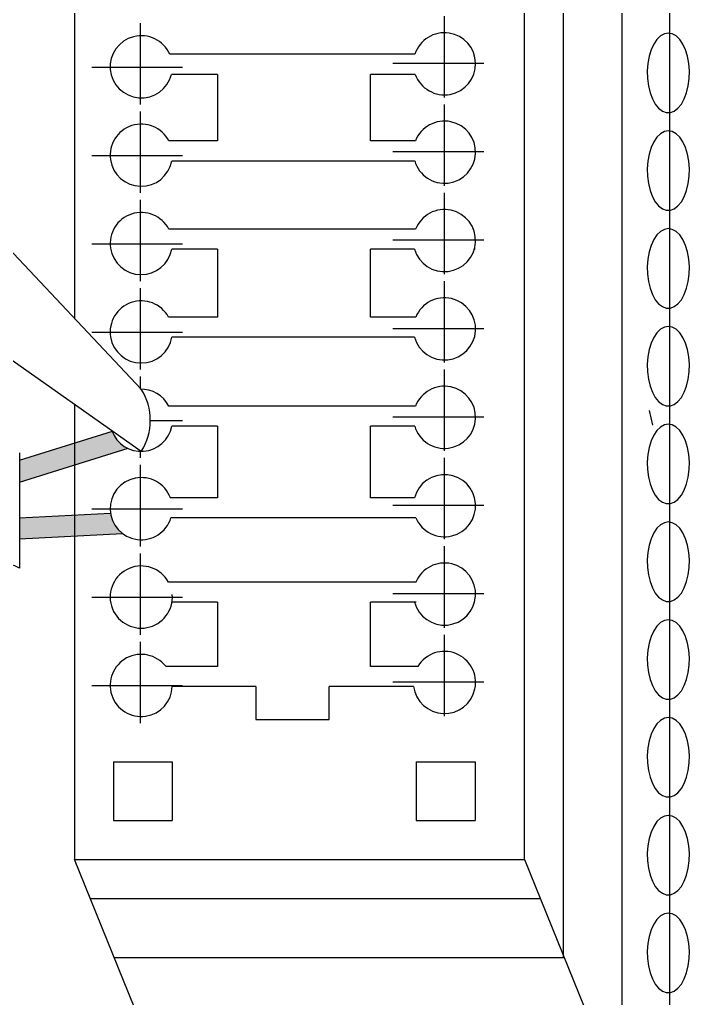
# Model space of a CAD drawing. Header units: millimetres. Extents: x 1852829 to 1882754, y -270850 to -231658.
# Drawn here: x 1879243.4 to 1879403, y -258185.4 to -257952.1 of the extents above; entities that cross this region are included whole.
import ezdxf

# ---------------------------------------------------------------- set-up
doc = ezdxf.new("R2010")
doc.units = ezdxf.units.MM
doc.layers.add('00-03', color=7, linetype='Continuous')

msp = doc.modelspace()

# ---------------------------------------------------------------- hatches: boundary and pattern name
at = {"layer": '00-03', "linetype": 'Continuous'}
h = msp.add_hatch(color=5, dxfattribs=at)
h.paths.add_polyline_path([(1879269.19, -258054.32, -0.193198), (1879265.45, -258050.27), (1879256.44, -258053.08), (1879256.44, -258058.3)])
h.paths.add_polyline_path([(1879256.44, -258058.3), (1879256.44, -258053.08), (1879243.38, -258057.16), (1879243.38, -258062.38)])
h.paths.add_polyline_path([(1879243.38, -258070.89), (1879243.38, -258075.88), (1879256.44, -258075.19), (1879256.44, -258070.2)])
h.paths.add_polyline_path([(1879256.44, -258070.2), (1879256.44, -258075.19), (1879267.89, -258074.59, -0.196955), (1879265.04, -258069.75)])

# ---------------------------------------------------------------- linework, layer by layer
at = {"layer": '00-03', "color": 7}
for p, q in [((1879256.44, -257863.27), (1879256.44, -258023.3)), ((1879363.68, -258152.34), (1879363.68, -257863.27)), ((1879373, -258175.65), (1879373, -257863.27)), ((1879386.99, -258209.68), (1879386.99, -257863.27)), ((1879398.29, -257870.01), (1879398.29, -258207.38)), ((1879344.55, -257951.24), (1879344.55, -257970.64)), ((1879272.08, -257952.93), (1879272.08, -257972.32)), ((1879337.58, -257960.37), (1879279.15, -257960.37)), ((1879260.56, -257963.4), (1879282.22, -257963.4)), ((1879332.35, -257962.49), (1879354.01, -257962.49)), ((1879290.58, -257965.16), (1879279.55, -257965.16)), ((1879290.58, -257965.16), (1879290.58, -257981.02)), ((1879327, -257981.02), (1879327, -257965.16)), ((1879337.67, -257965.16), (1879327, -257965.16)), ((1879344.55, -257972.31), (1879344.55, -257991.71)), ((1879272.08, -257974), (1879272.08, -257993.39)), ((1879290.58, -257981.02), (1879278.95, -257981.02)), ((1879337.73, -257981.02), (1879327, -257981.02)), ((1879260.56, -257984.47), (1879282.22, -257984.47)), ((1879332.35, -257983.56), (1879354.01, -257983.56)), ((1879337.53, -257985.81), (1879279.64, -257985.81)), ((1879344.55, -257993.38), (1879344.55, -258012.78)), ((1879272.08, -257995.07), (1879272.08, -258014.46)), ((1879337.75, -258002.04), (1879278.93, -258002.04)), ((1879260.56, -258005.54), (1879282.22, -258005.54)), ((1879332.35, -258004.63), (1879354.01, -258004.63)), ((1879290.58, -258006.82), (1879279.65, -258006.82)), ((1879290.58, -258006.82), (1879290.58, -258023.02)), ((1879327, -258023.02), (1879327, -258006.82)), ((1879337.52, -258006.82), (1879327, -258006.82)), ((1879351.99, -258006.82), (1879351.76, -258006.82)), ((1879344.55, -258014.45), (1879344.55, -258033.85)), ((1879272.08, -258016.14), (1879272.08, -258035.53)), ((1879290.58, -258023.02), (1879278.88, -258023.02)), ((1879337.79, -258023.02), (1879327, -258023.02)), ((1879260.56, -258026.61), (1879282.22, -258026.61)), ((1879332.35, -258025.7), (1879354.01, -258025.7)), ((1879337.49, -258027.8), (1879279.67, -258027.8)), ((1879344.55, -258035.52), (1879344.55, -258054.92)), ((1879272.08, -258037.2), (1879272.08, -258040.22)), ((1879256.44, -258043.83), (1879256.44, -258152.34)), ((1879337.72, -258044.26), (1879278.97, -258044.26)), ((1879332.35, -258046.77), (1879354.01, -258046.77)), ((1879274.53, -258047.68), (1879282.22, -258047.68)), ((1879290.58, -258049.05), (1879279.64, -258049.05)), ((1879290.58, -258049.05), (1879290.58, -258066.08)), ((1879327, -258066.08), (1879327, -258049.05)), ((1879337.54, -258049.05), (1879327, -258049.05)), ((1879272.08, -258054.83), (1879272.08, -258056.6)), ((1879344.55, -258056.59), (1879344.55, -258075.99)), ((1879272.08, -258058.27), (1879272.08, -258077.67)), ((1879290.58, -258066.08), (1879279.3, -258066.08)), ((1879337.48, -258066.08), (1879327, -258066.08)), ((1879332.35, -258067.84), (1879354.01, -258067.84)), ((1879260.56, -258068.75), (1879282.22, -258068.75)), ((1879337.81, -258070.87), (1879279.45, -258070.87)), ((1879272.08, -258074.37), (1879272.21, -258074.37)), ((1879344.55, -258077.66), (1879344.55, -258097.06)), ((1879272.08, -258079.34), (1879272.08, -258098.74)), ((1879337.93, -258086.18), (1879278.85, -258086.18)), ((1879332.35, -258088.91), (1879354.01, -258088.91)), ((1879260.56, -258089.82), (1879282.22, -258089.82)), ((1879290.58, -258090.97), (1879279.68, -258090.97)), ((1879290.58, -258090.97), (1879290.58, -258106.28)), ((1879327, -258106.28), (1879327, -258090.97)), ((1879337.93, -258090.97), (1879327, -258090.97)), ((1879344.55, -258098.73), (1879344.55, -258118.13)), ((1879272.08, -258100.41), (1879272.08, -258119.81)), ((1879290.58, -258106.28), (1879278.21, -258106.28)), ((1879338.3, -258106.28), (1879327, -258106.28)), ((1879332.35, -258109.98), (1879354.01, -258109.98)), ((1879260.56, -258110.88), (1879282.22, -258110.88)), ((1879299.66, -258111.06), (1879279.75, -258111.06)), ((1879299.66, -258111.06), (1879299.66, -258118.93)), ((1879317.19, -258118.93), (1879317.19, -258111.06)), ((1879337.29, -258111.06), (1879317.19, -258111.06)), ((1879351.99, -258111.06), (1879351.92, -258111.06)), ((1879299.66, -258118.93), (1879317.19, -258118.93)), ((1879265.77, -258129.03), (1879279.75, -258129.03)), ((1879265.77, -258129.03), (1879265.77, -258143.01)), ((1879279.75, -258129.03), (1879279.75, -258143.01)), ((1879337.93, -258129.03), (1879351.92, -258129.03)), ((1879337.93, -258129.03), (1879337.93, -258143.01)), ((1879351.92, -258129.03), (1879351.92, -258143.01)), ((1879265.77, -258143.01), (1879279.75, -258143.01)), ((1879337.93, -258143.01), (1879351.92, -258143.01)), ((1879256.44, -258152.34), (1879363.68, -258152.34)), ((1879279.75, -258209.68), (1879256.44, -258152.34)), ((1879363.68, -258152.34), (1879386.99, -258209.68)), ((1879260.23, -258161.66), (1879367.47, -258161.66)), ((1879265.92, -258175.65), (1879373.15, -258175.65))]:
    msp.add_line(p, q, dxfattribs=at)
at = {"layer": '00-03'}
for p, q in [((1879272.37, -258040.22), (1879201.64, -257965.09)), ((1879272.37, -258055.03), (1879180.85, -257990.64)), ((1879243.38, -258057.16), (1879265.55, -258050.24)), ((1879243.38, -258062.38), (1879269.28, -258054.29)), ((1879243.38, -258055.37), (1879243.38, -258082.86)), ((1879243.38, -258070.89), (1879265.04, -258069.75)), ((1879243.38, -258075.88), (1879267.89, -258074.59))]:
    msp.add_line(p, q, dxfattribs=at)
at = {"layer": '00-03', "color": 5}
msp.add_line((1879393.42, -258045.29), (1879394.19, -258048.77), dxfattribs=at)
at = {"layer": '00-03', "color": 7, "flags": 128}
for points in [[(1879397.99, -257955.3), (1879397.04, -257955.47), (1879396.12, -257955.98), (1879395.27, -257956.81), (1879394.52, -257957.92), (1879393.89, -257959.29), (1879393.41, -257960.85), (1879393.1, -257962.55), (1879392.97, -257964.34), (1879393.01, -257966.14), (1879393.24, -257967.89), (1879393.63, -257969.53), (1879394.19, -257971), (1879394.88, -257972.25), (1879395.68, -257973.22), (1879396.57, -257973.89), (1879397.51, -257974.23), (1879398.47, -257974.23), (1879399.41, -257973.89), (1879400.29, -257973.22), (1879401.1, -257972.25), (1879401.79, -257971), (1879402.34, -257969.53), (1879402.74, -257967.89), (1879402.97, -257966.14), (1879403.01, -257964.34), (1879402.88, -257962.55), (1879402.56, -257960.85), (1879402.09, -257959.29), (1879401.46, -257957.92), (1879400.71, -257956.81), (1879399.86, -257955.98), (1879398.94, -257955.47)], [(1879397.99, -257978.61), (1879397.04, -257978.79), (1879396.12, -257979.29), (1879395.27, -257980.12), (1879394.52, -257981.24), (1879393.89, -257982.6), (1879393.41, -257984.16), (1879393.1, -257985.86), (1879392.97, -257987.65), (1879393.01, -257989.45), (1879393.24, -257991.2), (1879393.63, -257992.84), (1879394.19, -257994.31), (1879394.88, -257995.56), (1879395.68, -257996.53), (1879396.57, -257997.2), (1879397.51, -257997.55), (1879398.47, -257997.55), (1879399.41, -257997.2), (1879400.29, -257996.53), (1879401.1, -257995.56), (1879401.79, -257994.31), (1879402.34, -257992.84), (1879402.74, -257991.2), (1879402.97, -257989.45), (1879403.01, -257987.65), (1879402.88, -257985.86), (1879402.56, -257984.16), (1879402.09, -257982.6), (1879401.46, -257981.24), (1879400.71, -257980.12), (1879399.86, -257979.29), (1879398.94, -257978.79)], [(1879397.99, -258001.93), (1879397.04, -258002.1), (1879396.12, -258002.61), (1879395.27, -258003.43), (1879394.52, -258004.55), (1879393.89, -258005.91), (1879393.41, -258007.47), (1879393.1, -258009.18), (1879392.97, -258010.96), (1879393.01, -258012.76), (1879393.24, -258014.52), (1879393.63, -258016.16), (1879394.19, -258017.63), (1879394.88, -258018.87), (1879395.68, -258019.85), (1879396.57, -258020.52), (1879397.51, -258020.86), (1879398.47, -258020.86), (1879399.41, -258020.52), (1879400.29, -258019.85), (1879401.1, -258018.87), (1879401.79, -258017.63), (1879402.34, -258016.16), (1879402.74, -258014.52), (1879402.97, -258012.76), (1879403.01, -258010.96), (1879402.88, -258009.18), (1879402.56, -258007.47), (1879402.09, -258005.91), (1879401.46, -258004.55), (1879400.71, -258003.43), (1879399.86, -258002.61), (1879398.94, -258002.1)], [(1879397.99, -258025.24), (1879397.04, -258025.41), (1879396.12, -258025.92), (1879395.27, -258026.74), (1879394.52, -258027.86), (1879393.89, -258029.22), (1879393.41, -258030.78), (1879393.1, -258032.49), (1879392.97, -258034.27), (1879393.01, -258036.08), (1879393.24, -258037.83), (1879393.63, -258039.47), (1879394.19, -258040.94), (1879394.88, -258042.18), (1879395.68, -258043.16), (1879396.57, -258043.83), (1879397.51, -258044.17), (1879398.47, -258044.17), (1879399.41, -258043.83), (1879400.29, -258043.16), (1879401.1, -258042.18), (1879401.79, -258040.94), (1879402.34, -258039.47), (1879402.74, -258037.83), (1879402.97, -258036.08), (1879403.01, -258034.27), (1879402.88, -258032.49), (1879402.56, -258030.78), (1879402.09, -258029.22), (1879401.46, -258027.86), (1879400.71, -258026.74), (1879399.86, -258025.92), (1879398.94, -258025.41)], [(1879397.99, -258048.55), (1879397.04, -258048.72), (1879396.12, -258049.23), (1879395.27, -258050.06), (1879394.52, -258051.17), (1879393.89, -258052.53), (1879393.41, -258054.1), (1879393.1, -258055.8), (1879392.97, -258057.59), (1879393.01, -258059.39), (1879393.24, -258061.14), (1879393.63, -258062.78), (1879394.19, -258064.25), (1879394.88, -258065.49), (1879395.68, -258066.47), (1879396.57, -258067.14), (1879397.51, -258067.48), (1879398.47, -258067.48), (1879399.41, -258067.14), (1879400.29, -258066.47), (1879401.1, -258065.49), (1879401.79, -258064.25), (1879402.34, -258062.78), (1879402.74, -258061.14), (1879402.97, -258059.39), (1879403.01, -258057.59), (1879402.88, -258055.8), (1879402.56, -258054.1), (1879402.09, -258052.53), (1879401.46, -258051.17), (1879400.71, -258050.06), (1879399.86, -258049.23), (1879398.94, -258048.72)], [(1879397.99, -258071.86), (1879397.04, -258072.03), (1879396.12, -258072.54), (1879395.27, -258073.37), (1879394.52, -258074.48), (1879393.89, -258075.85), (1879393.41, -258077.41), (1879393.1, -258079.11), (1879392.97, -258080.9), (1879393.01, -258082.7), (1879393.24, -258084.45), (1879393.63, -258086.09), (1879394.19, -258087.56), (1879394.88, -258088.81), (1879395.68, -258089.78), (1879396.57, -258090.45), (1879397.51, -258090.79), (1879398.47, -258090.79), (1879399.41, -258090.45), (1879400.29, -258089.78), (1879401.1, -258088.81), (1879401.79, -258087.56), (1879402.34, -258086.09), (1879402.74, -258084.45), (1879402.97, -258082.7), (1879403.01, -258080.9), (1879402.88, -258079.11), (1879402.56, -258077.41), (1879402.09, -258075.85), (1879401.46, -258074.48), (1879400.71, -258073.37), (1879399.86, -258072.54), (1879398.94, -258072.03)], [(1879397.99, -258095.17), (1879397.04, -258095.35), (1879396.12, -258095.85), (1879395.27, -258096.68), (1879394.52, -258097.8), (1879393.89, -258099.16), (1879393.41, -258100.72), (1879393.1, -258102.42), (1879392.97, -258104.21), (1879393.01, -258106.01), (1879393.24, -258107.76), (1879393.63, -258109.4), (1879394.19, -258110.87), (1879394.88, -258112.12), (1879395.68, -258113.09), (1879396.57, -258113.76), (1879397.51, -258114.1), (1879398.47, -258114.1), (1879399.41, -258113.76), (1879400.29, -258113.09), (1879401.1, -258112.12), (1879401.79, -258110.87), (1879402.34, -258109.4), (1879402.74, -258107.76), (1879402.97, -258106.01), (1879403.01, -258104.21), (1879402.88, -258102.42), (1879402.56, -258100.72), (1879402.09, -258099.16), (1879401.46, -258097.8), (1879400.71, -258096.68), (1879399.86, -258095.85), (1879398.94, -258095.35)], [(1879397.99, -258118.49), (1879397.04, -258118.66), (1879396.12, -258119.17), (1879395.27, -258119.99), (1879394.52, -258121.11), (1879393.89, -258122.47), (1879393.41, -258124.03), (1879393.1, -258125.74), (1879392.97, -258127.52), (1879393.01, -258129.32), (1879393.24, -258131.08), (1879393.63, -258132.72), (1879394.19, -258134.19), (1879394.88, -258135.43), (1879395.68, -258136.41), (1879396.57, -258137.08), (1879397.51, -258137.42), (1879398.47, -258137.42), (1879399.41, -258137.08), (1879400.29, -258136.41), (1879401.1, -258135.43), (1879401.79, -258134.19), (1879402.34, -258132.72), (1879402.74, -258131.08), (1879402.97, -258129.32), (1879403.01, -258127.52), (1879402.88, -258125.74), (1879402.56, -258124.03), (1879402.09, -258122.47), (1879401.46, -258121.11), (1879400.71, -258119.99), (1879399.86, -258119.17), (1879398.94, -258118.66)], [(1879397.99, -258141.8), (1879397.04, -258141.97), (1879396.12, -258142.48), (1879395.27, -258143.3), (1879394.52, -258144.42), (1879393.89, -258145.78), (1879393.41, -258147.34), (1879393.1, -258149.05), (1879392.97, -258150.83), (1879393.01, -258152.64), (1879393.24, -258154.39), (1879393.63, -258156.03), (1879394.19, -258157.5), (1879394.88, -258158.74), (1879395.68, -258159.72), (1879396.57, -258160.39), (1879397.51, -258160.73), (1879398.47, -258160.73), (1879399.41, -258160.39), (1879400.29, -258159.72), (1879401.1, -258158.74), (1879401.79, -258157.5), (1879402.34, -258156.03), (1879402.74, -258154.39), (1879402.97, -258152.64), (1879403.01, -258150.83), (1879402.88, -258149.05), (1879402.56, -258147.34), (1879402.09, -258145.78), (1879401.46, -258144.42), (1879400.71, -258143.3), (1879399.86, -258142.48), (1879398.94, -258141.97)], [(1879397.99, -258165.11), (1879397.04, -258165.28), (1879396.12, -258165.79), (1879395.27, -258166.62), (1879394.52, -258167.73), (1879393.89, -258169.09), (1879393.41, -258170.66), (1879393.1, -258172.36), (1879392.97, -258174.15), (1879393.01, -258175.95), (1879393.24, -258177.7), (1879393.63, -258179.34), (1879394.19, -258180.81), (1879394.88, -258182.05), (1879395.68, -258183.03), (1879396.57, -258183.7), (1879397.51, -258184.04), (1879398.47, -258184.04), (1879399.41, -258183.7), (1879400.29, -258183.03), (1879401.1, -258182.05), (1879401.79, -258180.81), (1879402.34, -258179.34), (1879402.74, -258177.7), (1879402.97, -258175.95), (1879403.01, -258174.15), (1879402.88, -258172.36), (1879402.56, -258170.66), (1879402.09, -258169.09), (1879401.46, -258167.73), (1879400.71, -258166.62), (1879399.86, -258165.79), (1879398.94, -258165.28)]]:
    msp.add_lwpolyline(points, close=True, dxfattribs=at)
at = {"layer": '00-03', "color": 7}
for centre, radius, start, end in [((1879272.37, -257963.35), 7.41, 23.6734, 345.8554), ((1879344.64, -257962.63), 7.41, 199.9027, 162.2137), ((1879272.37, -257984.42), 7.41, 27.2673, 349.1785), ((1879344.64, -257983.7), 7.41, 196.4873, 158.7715), ((1879272.37, -258005.48), 7.41, 27.7118, 349.5797), ((1879344.64, -258004.77), 7.41, 196.0765, 158.3479), ((1879272.37, -258026.55), 7.41, 28.5185, 350.3023), ((1879344.64, -258025.84), 7.41, 195.3374, 157.5803), ((1879272.37, -258047.62), 7.41, 26.9954, 92.2246), ((1879260.76, -258047.62), 13.77, 327.4422, 32.5578), ((1879344.64, -258046.91), 7.41, 196.7398, 159.0308), ((1879272.37, -258047.62), 7.41, 199.7427, 348.9321), ((1879272.37, -258068.69), 7.41, 20.6318, 342.9306), ((1879344.64, -258067.98), 7.41, 202.9286, 165.1489), ((1879272.37, -258089.76), 7.41, 28.9201, 4.4966), ((1879344.64, -258089.05), 7.41, 194.9726, 157.1988), ((1879272.37, -258110.83), 7.41, 37.9386, 358.2192), ((1879344.64, -258110.12), 7.41, 187.3038, 148.7507)]:
    msp.add_arc(centre, radius, start, end, dxfattribs=at)
at = {"layer": '00-03'}
msp.add_arc((1879239.57, -258089.58), 7.72, 60.4771, 201.6512, dxfattribs=at)

doc.saveas('drawing.dxf')
